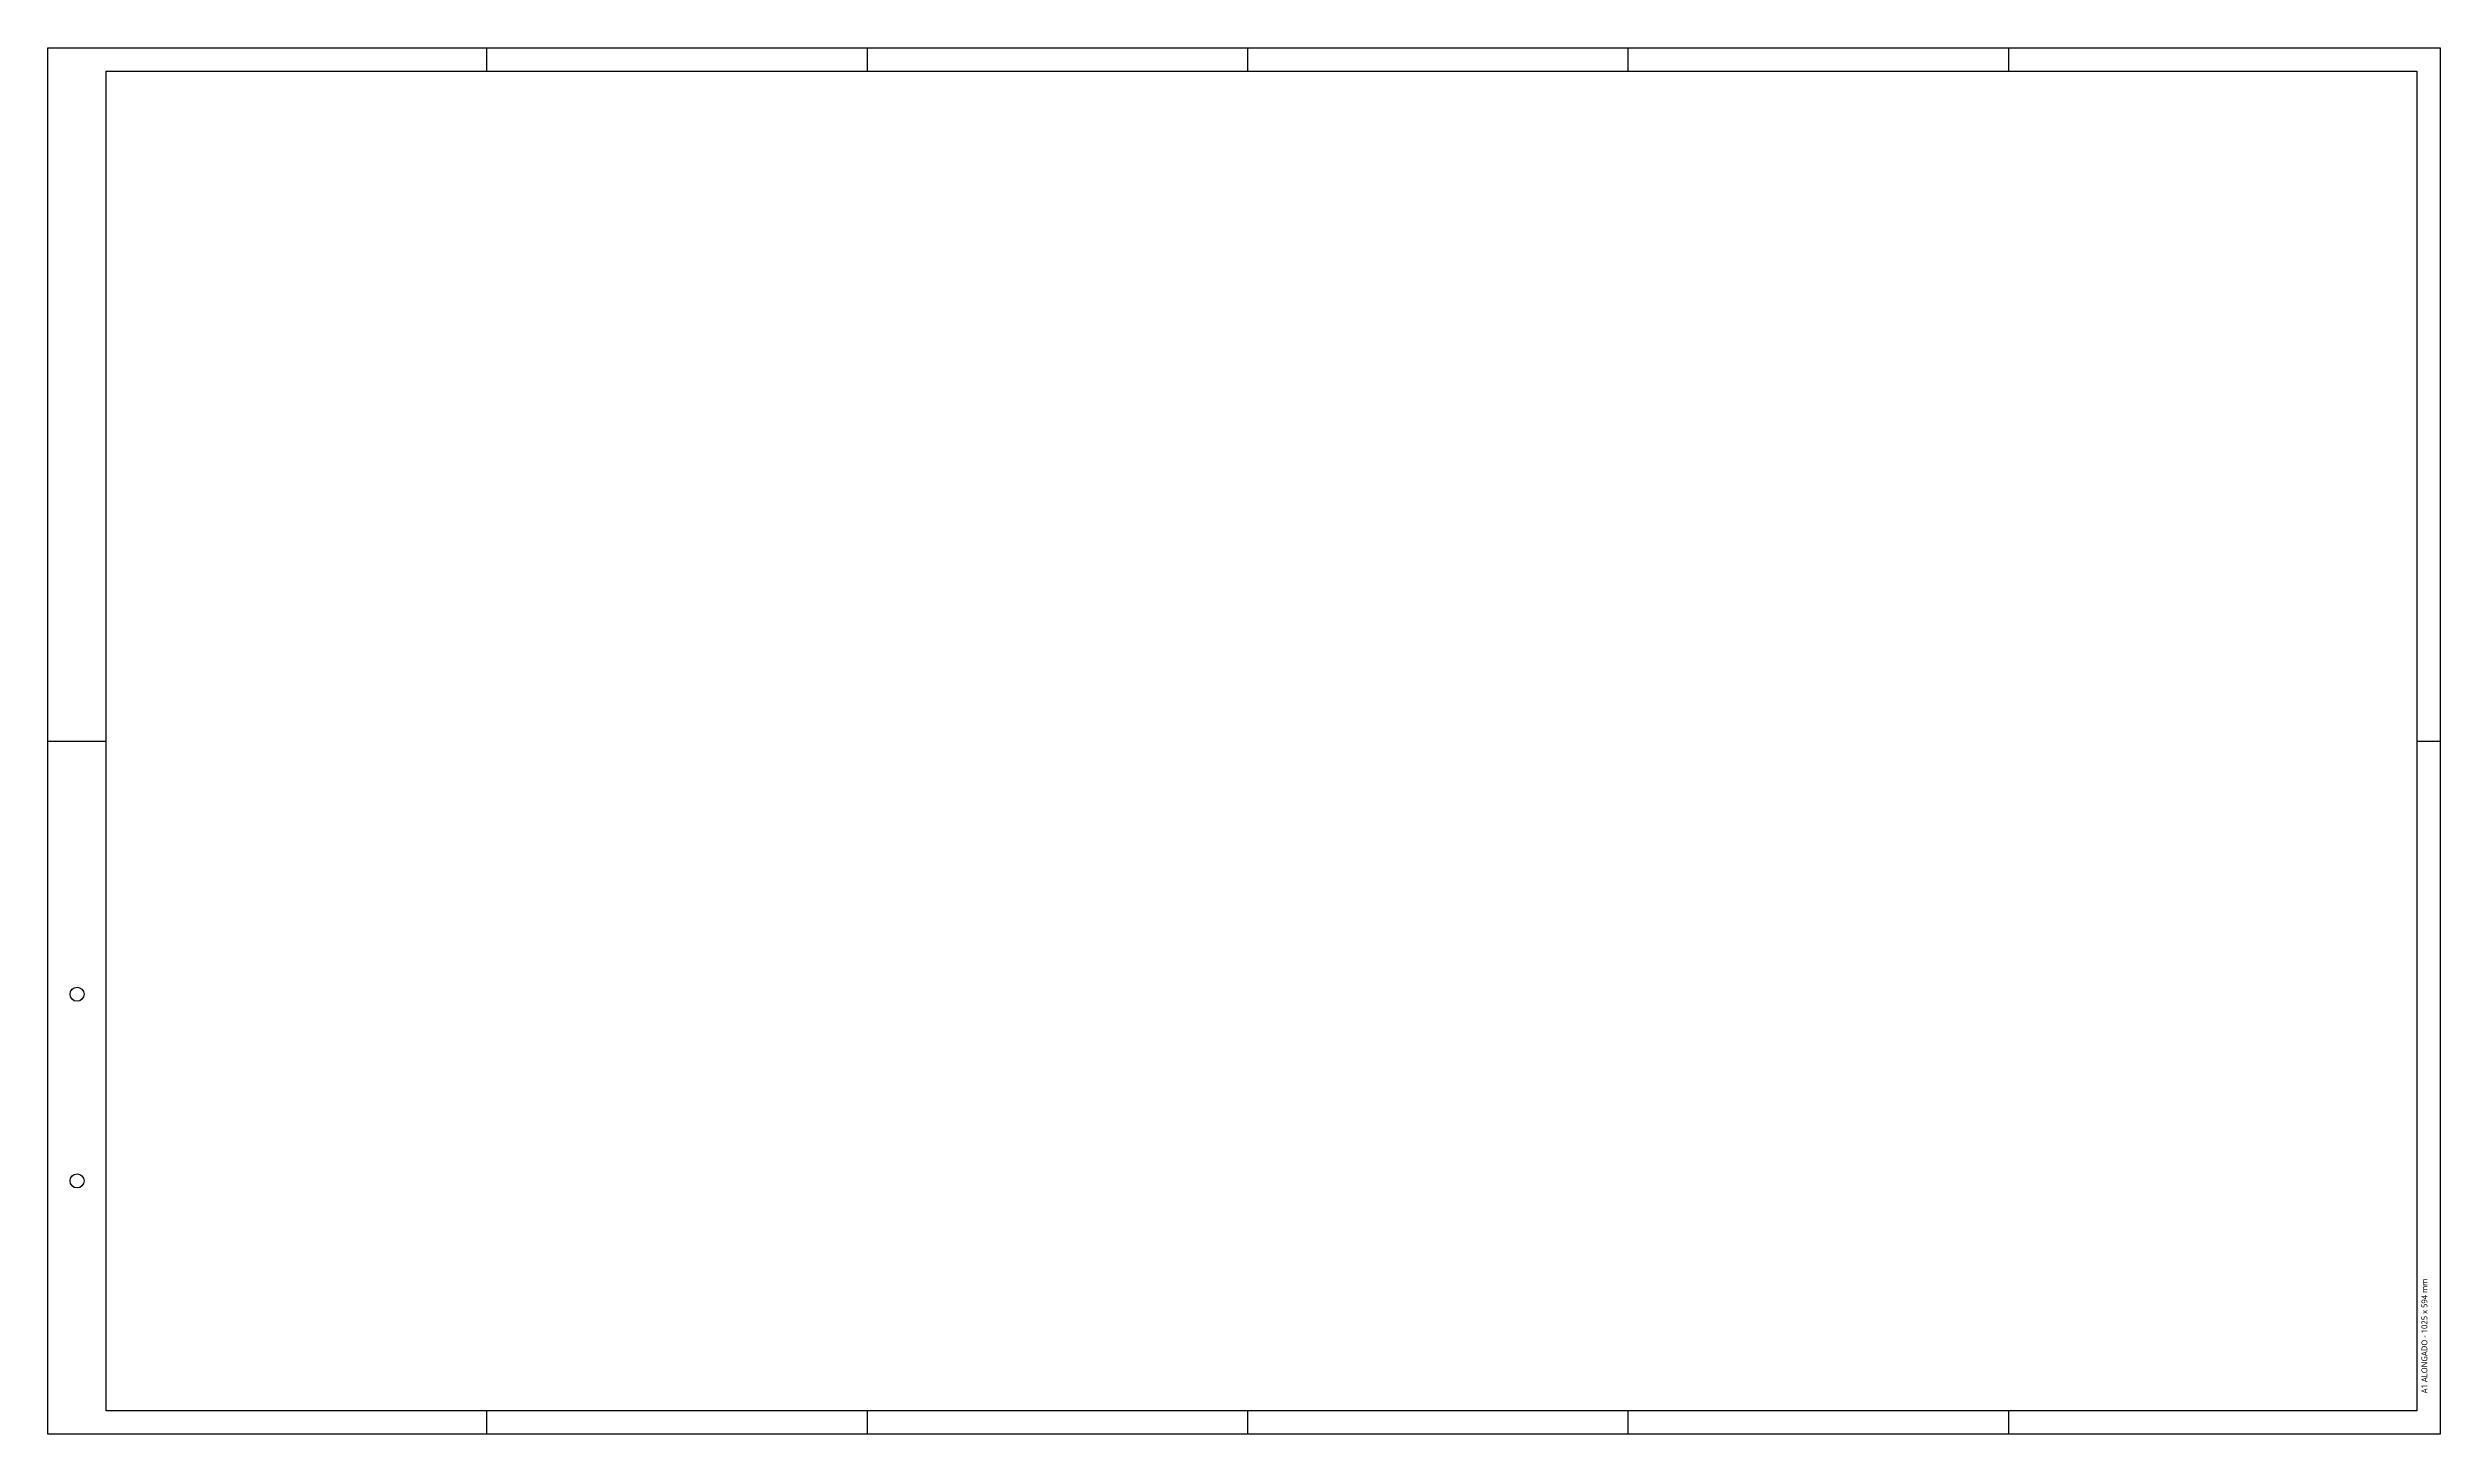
# Model space of a CAD drawing. Header units: centimetres. Extents: x -102 to 0, y 0 to 59.
import ezdxf
from ezdxf.enums import TextEntityAlignment as Align

# ---------------------------------------------------------------- set-up
doc = ezdxf.new("R2010")
doc.units = ezdxf.units.CM
for name, color, linetype in [('ATS-Símbolo 1', 1, 'Continuous'), ('ATS-Símbolo 2', 2, 'Continuous'), ('ATS-Símbolo 5', 5, 'Continuous')]:
    doc.layers.add(name, color=color, linetype=linetype)
doc.styles.get("Standard").update_dxf_attribs({"font": 'segoeuil.ttf'})

msp = doc.modelspace()

# ---------------------------------------------------------------- linework, layer by layer
at = {"layer": 'ATS-Símbolo 1'}
for p, q in [((-83.7, 59.4), (-83.7, 58.4)), ((-67.4, 59.4), (-67.4, 58.4)), ((-51.1, 59.4), (-51.1, 58.4)), ((-34.8, 59.4), (-34.8, 58.4)), ((-18.5, 59.4), (-18.5, 58.4)), ((-102.5, 29.7), (-100, 29.7)), ((-1, 29.7), (0, 29.7)), ((-1, 29.7), (0, 29.7)), ((-83.7, 1), (-83.7, 0)), ((-67.4, 1), (-67.4, 0)), ((-51.1, 1), (-51.1, 0)), ((-34.8, 1), (-34.8, 0)), ((-18.5, 1), (-18.5, 0))]:
    msp.add_line(p, q, dxfattribs=at)
for centre in [(-101.25, 18.85), (-101.25, 10.85)]:
    msp.add_circle(centre, 0.3, dxfattribs=at)
at = {"layer": 'ATS-Símbolo 5'}
msp.add_lwpolyline([(-1, 58.4), (-1, 1), (-100, 1), (-100, 58.4)], close=True, dxfattribs=at)
at = {"layer": 'Defpoints'}
msp.add_lwpolyline([(0, 59.4), (0, 0), (-102.5, 0), (-102.5, 59.4)], close=True, dxfattribs=at)

# ---------------------------------------------------------------- texts
at = {"layer": 'ATS-Símbolo 2'}
msp.add_text('A1 ALONGADO - 1025 x 594 mm', height=0.25, rotation=90, dxfattribs=at).set_placement((-0.8, 1.75), align=Align.TOP_LEFT)

doc.saveas('drawing.dxf')
